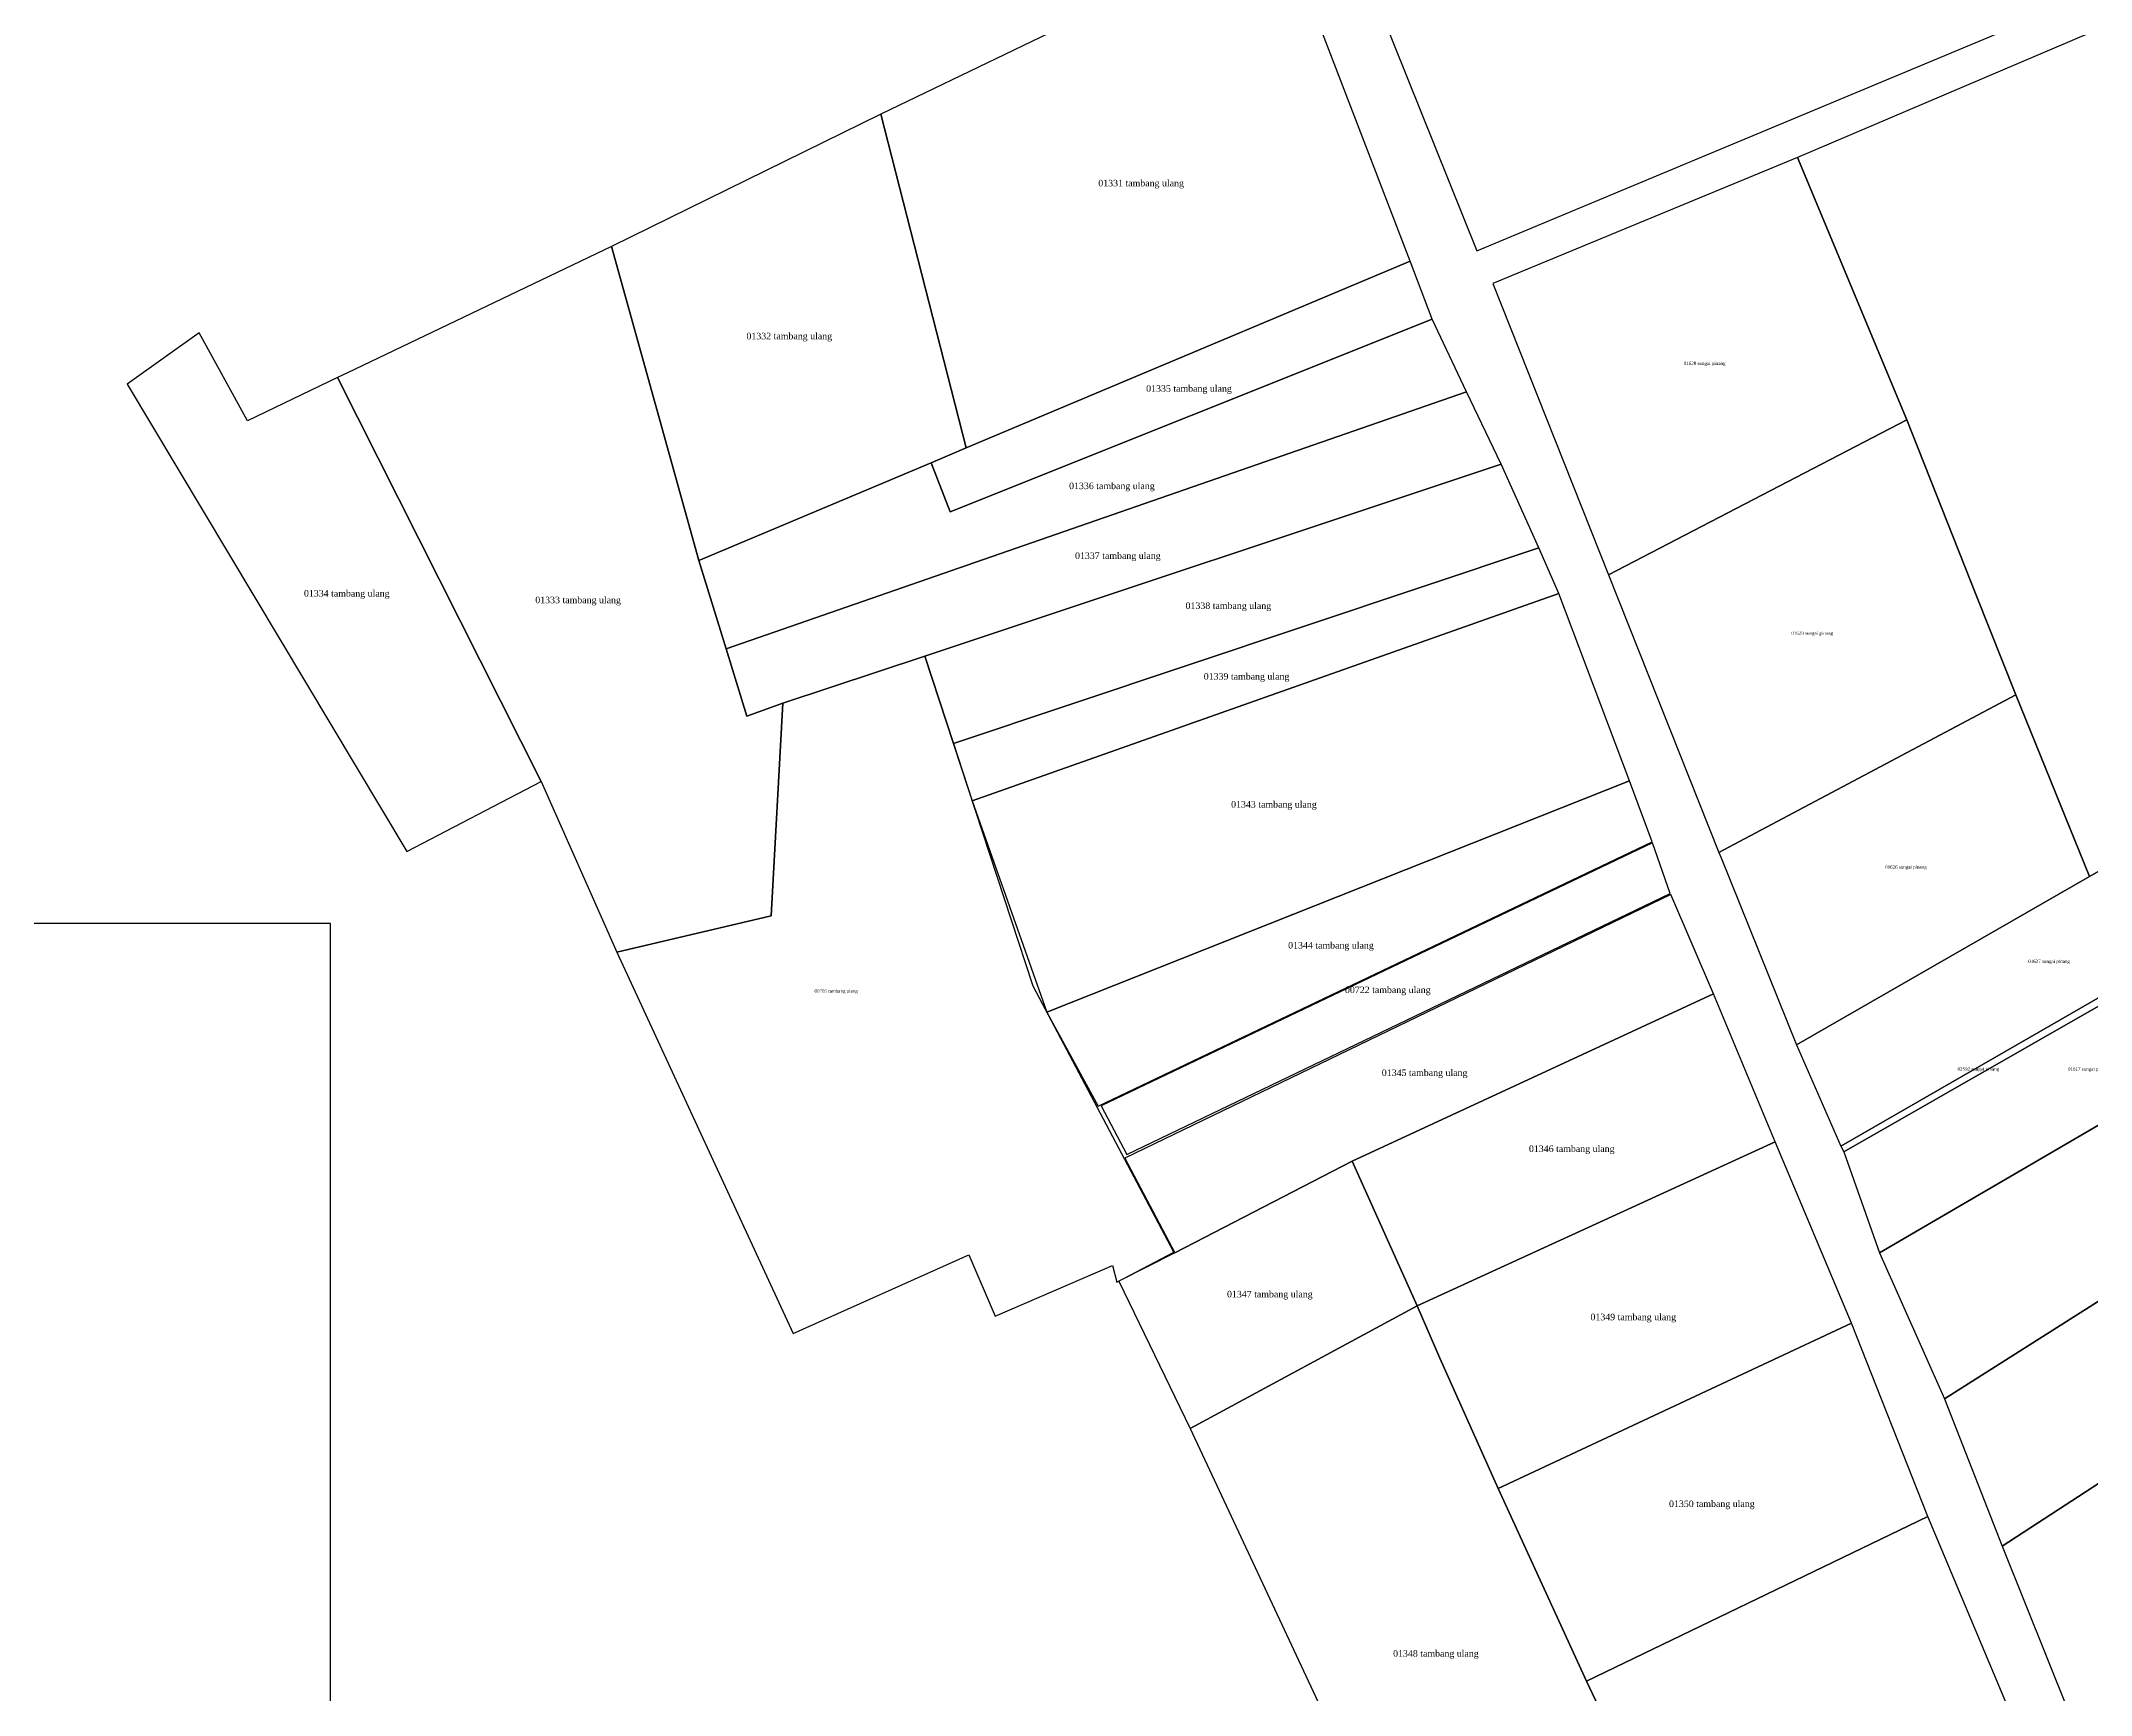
# Model space of a CAD drawing. Extents: x 112679 to 115315, y 1093188 to 1107835.
# Drawn here: x 113912 to 114538, y 1094264 to 1094770 of the extents above; entities that cross this region are included whole.
import ezdxf
from ezdxf.enums import TextEntityAlignment as Align

# ---------------------------------------------------------------- set-up
doc = ezdxf.new("R2010")
doc.units = 0
doc.header["$MEASUREMENT"] = 0
for name, color, linetype in [('020100', 7, 'CONTINUOUS'), ('080201', 7, 'CONTINUOUS'), ('tn_lai', 7, 'CONTINUOUS')]:
    doc.layers.add(name, color=color, linetype=linetype)
doc.styles.get("Standard").update_dxf_attribs({"font": 'times.ttf', "height": 4})
picture_1 = doc.add_image_def('image1.jpg', size_in_pixel=(6552, 8121))

msp = doc.modelspace()

# ---------------------------------------------------------------- linework, layer by layer
at = {"layer": '020100', "color": 5, "linetype": 'Continuous'}
for points in [[(114534.71, 1094861.03), (114320.58, 1094779.79), (114350.46, 1094705.54), (114558.87, 1094792.69), (114534.71, 1094861.03)], [(114194.37, 1094645.39), (114330.01, 1094702.44), (114290.17, 1094806.14), (114168.24, 1094747.32), (114194.37, 1094645.39)], [(114515.16, 1094569.83), (114537.7, 1094514.33), (114588.59, 1094543.18), (114664.11, 1094586.07), (114613.79, 1094714.12), (114583.35, 1094791.58), (114448.39, 1094734.03), (114481.82, 1094653.93), (114503.08, 1094600.3), (114515.16, 1094569.83)], [(114168.24, 1094747.32), (114085.96, 1094706.86), (114112.6, 1094610.92), (114183.59, 1094640.78), (114194.37, 1094645.39), (114168.24, 1094747.32)], [(114390.7, 1094606.52), (114481.82, 1094653.93), (114448.39, 1094734.03), (114355.35, 1094695.58), (114390.7, 1094606.52)], [(114002.17, 1094666.8), (114064.44, 1094543.36), (114087.55, 1094491.24), (114134.77, 1094502.36), (114138.28, 1094567.36), (114127.3, 1094563.39), (114120.96, 1094583.89), (114112.6, 1094610.92), (114085.96, 1094706.86), (114035.92, 1094682.93), (114005.27, 1094668.28), (114002.17, 1094666.8)], [(114183.59, 1094640.78), (114189.46, 1094625.8), (114336.79, 1094684.65), (114330.01, 1094702.44), (114194.37, 1094645.39), (114183.59, 1094640.78)], [(114336.79, 1094684.65), (114189.46, 1094625.8), (114183.59, 1094640.78), (114112.6, 1094610.92), (114120.96, 1094583.89), (114347.3, 1094662.51), (114336.79, 1094684.65)], [(114002.17, 1094666.8), (113974.64, 1094653.61), (113959.88, 1094680.48), (113937.92, 1094664.83), (114023.34, 1094522.03), (114064.44, 1094543.36), (114002.17, 1094666.8)], [(114357.81, 1094640.37), (114347.3, 1094662.51), (114120.96, 1094583.89), (114127.3, 1094563.39), (114138.28, 1094567.36), (114181.68, 1094581.65), (114357.81, 1094640.37)], [(114481.82, 1094653.93), (114390.7, 1094606.52), (114424.42, 1094521.69), (114428.94, 1094524.09), (114515.16, 1094569.83), (114503.08, 1094600.3), (114481.82, 1094653.93)], [(114357.81, 1094640.37), (114181.68, 1094581.65), (114190.44, 1094555.02), (114369.32, 1094614.81), (114357.81, 1094640.37)], [(114369.32, 1094614.81), (114190.44, 1094555.02), (114196.22, 1094537.45), (114375.5, 1094600.81), (114369.32, 1094614.81)], [(114196.22, 1094537.45), (114219.04, 1094472.92), (114397.12, 1094543.62), (114375.5, 1094600.81), (114196.22, 1094537.45)], [(114181.68, 1094581.65), (114138.28, 1094567.36), (114134.77, 1094502.36), (114087.55, 1094491.24), (114141.5, 1094374.75), (114195.17, 1094398.78), (114203.21, 1094380.03), (114239.04, 1094395.45), (114240.43, 1094390.4), (114257.76, 1094399.54), (114214.83, 1094480.89), (114181.68, 1094581.65)], [(114424.42, 1094521.69), (114425.07, 1094520.1), (114448.1, 1094462.95), (114537.7, 1094514.33), (114515.16, 1094569.83), (114428.94, 1094524.09), (114424.42, 1094521.69)], [(114219.04, 1094472.92), (114234.63, 1094444.18), (114404.01, 1094524.93), (114397.12, 1094543.62), (114219.04, 1094472.92)], [(114588.59, 1094543.18), (114537.7, 1094514.33), (114448.1, 1094462.95), (114461.69, 1094431.99), (114602.16, 1094512.78), (114588.59, 1094543.18)], [(114235.6, 1094444.27), (114243.43, 1094429.45), (114409.55, 1094509.12), (114404.14, 1094524.65), (114235.6, 1094444.27)], [(114602.75, 1094513.06), (114602.16, 1094512.78), (114461.69, 1094431.99), (114462.58, 1094430.21), (114602.11, 1094509.98), (114616.05, 1094482.5), (114612.17, 1094459.85), (114624.98, 1094438.17), (114647.53, 1094398.5), (114648.29, 1094397.24), (114648.66, 1094397.43), (114651.14, 1094398.94), (114637.86, 1094421.42), (114614.61, 1094460.8), (114618.54, 1094483.09), (114602.75, 1094513.06)], [(114258.11, 1094399.33), (114312.32, 1094427.34), (114422.72, 1094478.52), (114409.68, 1094508.84), (114242.82, 1094428.28), (114258.11, 1094399.33)], [(114603.3, 1094475.07), (114616.05, 1094482.5), (114602.11, 1094509.98), (114462.58, 1094430.21), (114473.51, 1094399.38), (114603.3, 1094475.07)], [(114312.32, 1094427.34), (114332.18, 1094383.19), (114441.58, 1094433.25), (114422.72, 1094478.52), (114312.32, 1094427.34)], [(114603.3, 1094475.07), (114473.51, 1094399.38), (114493.36, 1094354.69), (114624.98, 1094438.17), (114612.17, 1094459.85), (114603.3, 1094475.07)], [(114647.53, 1094398.5), (114624.98, 1094438.17), (114493.36, 1094354.69), (114510.98, 1094309.7), (114647.53, 1094398.5)], [(114464.91, 1094377.9), (114441.58, 1094433.25), (114332.18, 1094383.19), (114339.14, 1094367.21), (114356.96, 1094327.32), (114464.91, 1094377.9)], [(114312.32, 1094427.34), (114258.11, 1094399.33), (114240.96, 1094390.68), (114262.78, 1094345.71), (114332.18, 1094383.19), (114312.32, 1094427.34)], [(114670.22, 1094360.92), (114647.53, 1094398.5), (114510.98, 1094309.7), (114531.49, 1094258.7), (114539.34, 1094231.55), (114670.22, 1094360.92)], [(114383.98, 1094268.48), (114356.96, 1094327.32), (114339.14, 1094367.21), (114332.18, 1094383.19), (114262.78, 1094345.71), (114345.37, 1094169.24), (114360.93, 1094174.04), (114417.33, 1094197.97), (114383.98, 1094268.48)], [(114464.91, 1094377.9), (114356.96, 1094327.32), (114383.98, 1094268.48), (114488.3, 1094318.74), (114464.91, 1094377.9)], [(114441.88, 1094208.16), (114520.1, 1094242.86), (114488.3, 1094318.74), (114383.98, 1094268.48), (114417.33, 1094197.97), (114441.88, 1094208.16)]]:
    msp.add_lwpolyline(points, dxfattribs=at)
at = {"layer": 'tn_lai', "color": 5, "linetype": 'Continuous'}
for p, q in [((114000, 1094500), (113500, 1094500)), ((114000, 1094000), (114000, 1094500))]:
    msp.add_line(p, q, dxfattribs=at)

# ---------------------------------------------------------------- texts
at = {"layer": '080201', "color": 5, "linetype": 'Continuous'}
for s, height, p in [('01331 tambang ulang', 2, (114247.81, 1094725.26)), ('01332 tambang ulang', 2, (114140.27, 1094678.52)), ('01628 sungai pinang', 1, (114420.03, 1094670.68)), ('01335 tambang ulang', 2, (114262.44, 1094662.5)), ('01336 tambang ulang', 2, (114238.88, 1094632.73)), ('01337 tambang ulang', 2, (114240.7, 1094611.4)), ('01334 tambang ulang', 2, (114005.02, 1094599.89)), ('01333 tambang ulang', 2, (114075.73, 1094597.87)), ('01338 tambang ulang', 2, (114274.47, 1094596.11)), ('01629 sungai pinang', 1, (114452.92, 1094588.22)), ('01339 tambang ulang', 2, (114280.03, 1094574.51)), ('01343 tambang ulang', 2, (114288.4, 1094535.41)), ('01626 sungai pinang', 1, (114481.58, 1094516.73)), ('01344 tambang ulang', 2, (114305.83, 1094492.35)), ('01627 sungai pinang', 1, (114525.31, 1094487.93)), ('00722 tambang ulang', 2, (114323.2, 1094478.73)), ('00705 tambang ulang', 1, (114154.6, 1094478.85)), ('02592 sungai pinang', 1, (114503.71, 1094455.02)), ('01617 sungai pinang', 1, (114537.46, 1094455.03)), ('01345 tambang ulang', 2, (114334.45, 1094453.4)), ('01346 tambang ulang', 2, (114379.42, 1094430.18)), ('01347 tambang ulang', 2, (114287.15, 1094385.74)), ('01349 tambang ulang', 2, (114398.23, 1094378.76)), ('01350 tambang ulang', 2, (114422.25, 1094321.67)), ('01348 tambang ulang', 2, (114337.91, 1094275.94))]:
    msp.add_text(s, height=height, dxfattribs=at).set_placement(p, align=Align.CENTER)

# ---------------------------------------------------------------- pictures from other files: only their frames are drawn
at = {"layer": 'tn_lai', "color": 2, "linetype": 'Continuous'}
image = msp.add_image(picture_1, insert=(112679.19, 1095276.05), size_in_units=(2087.86, 2587.84), rotation=-90, dxfattribs=at)
image.dxf.flags = 7

doc.saveas('drawing.dxf')
